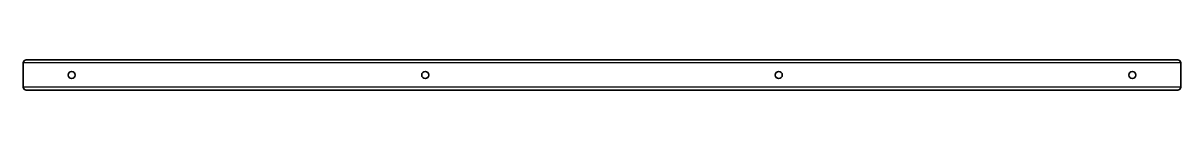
# Model space of a CAD drawing. Header units: inches. Extents: x 0 to 1146, y 0 to 30.
import ezdxf

# ---------------------------------------------------------------- set-up
doc = ezdxf.new("R2010")
doc.units = ezdxf.units.IN
doc.header["$MEASUREMENT"] = 0
doc.layers.add('SIMUMAK Visible (ISO)', color=7, linetype='Continuous', lineweight=35)
doc.layers.add('SIMUMAK Visible Narrow (ISO)', color=7, linetype='Continuous', lineweight=25)

# ---------------------------------------------------------------- blocks, each defined once
blk = doc.blocks.new('DIN 30 x 20 x 2 00000072_Estructura Tubular_7_VIEW57')
at = {"layer": 'SIMUMAK Visible (ISO)'}
for p, q in [((-573, -12), (-573, 12)), ((570, 15), (-570, 15)), ((573, -12), (573, 12)), ((570, -15), (-570, -15))]:
    blk.add_line(p, q, dxfattribs=at)
for centre in [(-525, 0), (-175, 0), (175, 0), (525, 0)]:
    blk.add_circle(centre, 3.5, dxfattribs=at)
for centre, start, end in [((-570, 12), 90, 180), ((570, 12), 0, 90), ((-570, -12), 180, 270), ((570, -12), 270, 0)]:
    blk.add_arc(centre, 3, start, end, dxfattribs=at)
at = {"layer": 'SIMUMAK Visible Narrow (ISO)'}
for p, q in [((573, 12), (-573, 12)), ((573, -12), (-573, -12))]:
    blk.add_line(p, q, dxfattribs=at)

msp = doc.modelspace()

# ---------------------------------------------------------------- block references
msp.add_blockref('DIN 30 x 20 x 2 00000072_Estructura Tubular_7_VIEW57', (573, 15))

doc.saveas('drawing.dxf')
